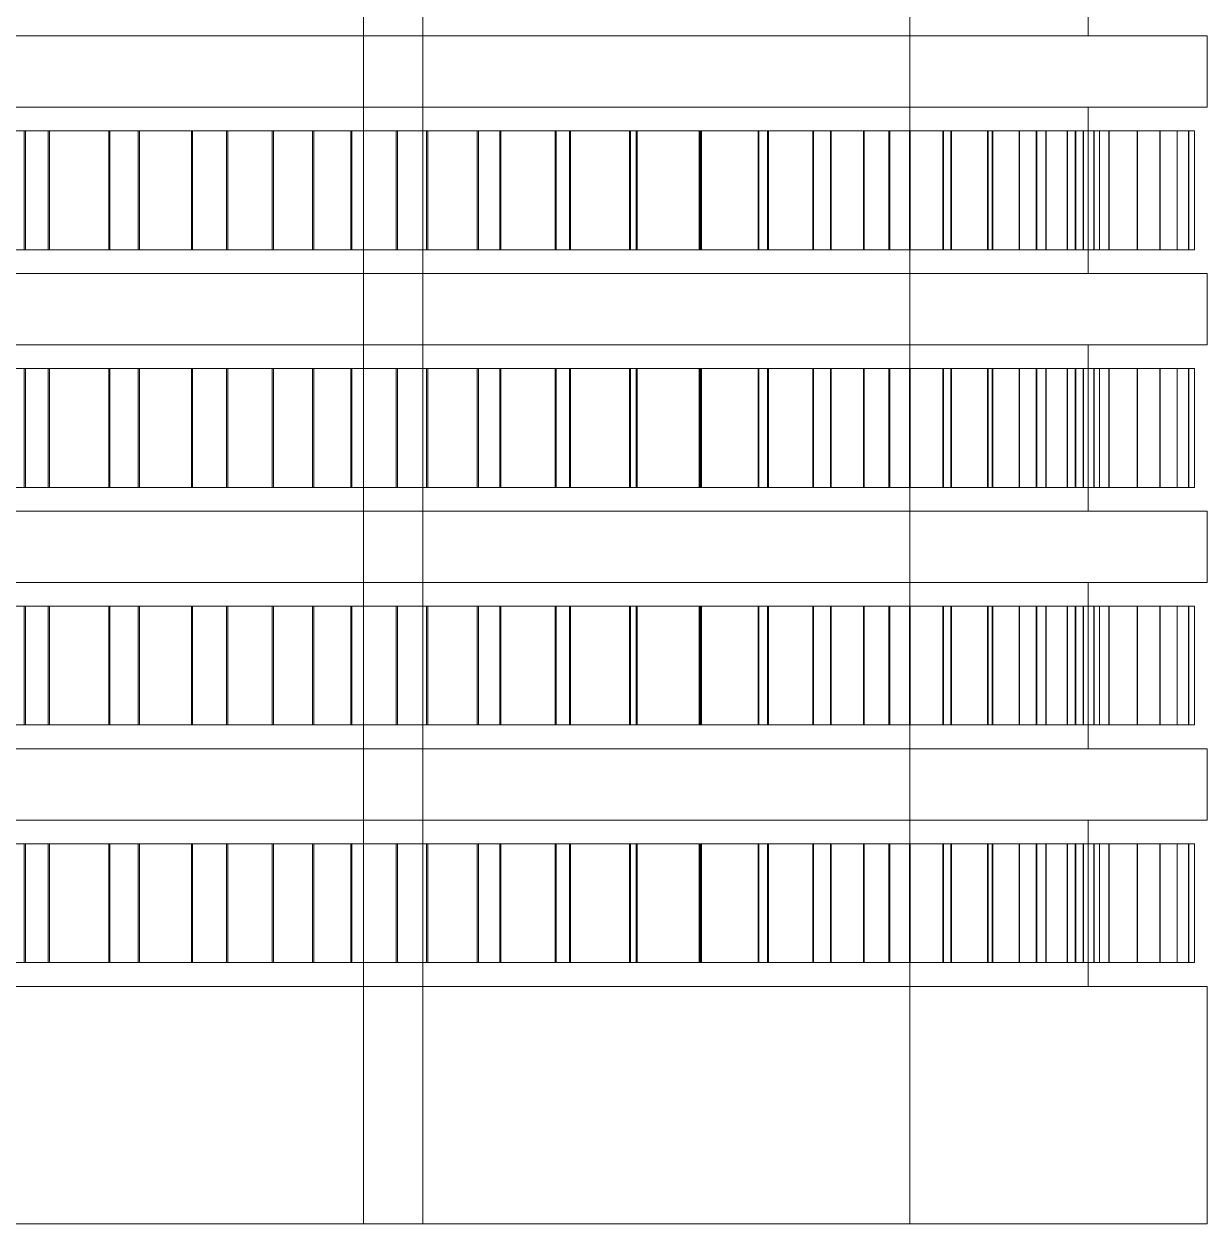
# Model space of a CAD drawing. Header units: millimetres. Extents: x -2500 to 58855, y -53268 to 6837.
# Drawn here: x 27128.6 to 27228.2, y -19660 to -19559 of the extents above; entities that cross this region are included whole.
import ezdxf

# ---------------------------------------------------------------- set-up
doc = ezdxf.new("R2010")
doc.units = ezdxf.units.MM
doc.layers.add('superior_briquetadora', color=7, linetype='Continuous', lineweight=0)

msp = doc.modelspace()

# ---------------------------------------------------------------- linework, layer by layer
at = {"layer": 'superior_briquetadora'}
for p, q in [((27157.187, -19660), (27157.187, -19510)), ((27162.187, -19660), (27162.187, -19510)), ((27203.187, -19660), (27203.187, -19510)), ((27218.187, -19560), (27218.187, -19546)), ((27127.114, -19560), (27145.681, -19560)), ((27127.645, -19560), (27146.39, -19560)), ((27145.681, -19560), (27163.187, -19560)), ((27146.39, -19560), (27163.82, -19560)), ((27163.187, -19560), (27179.24, -19560)), ((27163.82, -19560), (27179.46, -19560)), ((27179.24, -19560), (27193.483, -19560)), ((27179.46, -19560), (27192.883, -19560)), ((27192.883, -19560), (27203.723, -19560)), ((27193.483, -19560), (27205.598, -19560)), ((27203.723, -19560), (27211.685, -19560)), ((27205.598, -19560), (27215.313, -19560)), ((27211.685, -19560), (27216.55, -19560)), ((27215.313, -19560), (27222.411, -19560)), ((27216.55, -19560), (27218.187, -19560)), ((27222.411, -19560), (27226.735, -19560)), ((27226.735, -19560), (27228.187, -19560)), ((27228.187, -19560), (27228.187, -19566)), ((27127.114, -19566), (27145.681, -19566)), ((27127.645, -19566), (27146.39, -19566)), ((27145.681, -19566), (27163.187, -19566)), ((27146.39, -19566), (27163.82, -19566)), ((27163.187, -19566), (27179.24, -19566)), ((27163.82, -19566), (27179.46, -19566)), ((27179.24, -19566), (27193.483, -19566)), ((27179.46, -19566), (27192.883, -19566)), ((27192.883, -19566), (27203.723, -19566)), ((27193.483, -19566), (27205.598, -19566)), ((27203.723, -19566), (27211.685, -19566)), ((27205.598, -19566), (27215.313, -19566)), ((27211.685, -19566), (27216.55, -19566)), ((27215.313, -19566), (27222.411, -19566)), ((27216.55, -19566), (27218.187, -19566)), ((27218.187, -19580), (27218.187, -19566)), ((27222.411, -19566), (27226.735, -19566)), ((27226.735, -19566), (27228.187, -19566)), ((27128.638, -19568), (27121.418, -19568)), ((27121.523, -19568), (27128.742, -19568)), ((27130.651, -19568), (27122.954, -19568)), ((27123.066, -19568), (27130.762, -19568)), ((27135.744, -19568), (27128.638, -19568)), ((27128.638, -19578), (27128.638, -19568)), ((27128.742, -19568), (27135.846, -19568)), ((27128.742, -19578), (27128.742, -19568)), ((27138.227, -19568), (27130.651, -19568)), ((27130.651, -19578), (27130.651, -19568)), ((27130.762, -19568), (27138.336, -19568)), ((27130.762, -19578), (27130.762, -19568)), ((27142.71, -19568), (27135.744, -19568)), ((27135.744, -19578), (27135.744, -19568)), ((27135.846, -19568), (27142.809, -19568)), ((27135.846, -19578), (27135.846, -19568)), ((27145.653, -19568), (27138.227, -19568)), ((27138.227, -19578), (27138.227, -19568)), ((27138.336, -19568), (27145.76, -19568)), ((27138.336, -19578), (27138.336, -19568)), ((27149.508, -19568), (27142.71, -19568)), ((27142.71, -19578), (27142.71, -19568)), ((27142.809, -19568), (27149.606, -19568)), ((27142.809, -19578), (27142.809, -19568)), ((27152.902, -19568), (27145.653, -19568)), ((27145.653, -19578), (27145.653, -19568)), ((27145.76, -19568), (27153.005, -19568)), ((27145.76, -19578), (27145.76, -19568)), ((27156.115, -19568), (27149.508, -19568)), ((27149.508, -19578), (27149.508, -19568)), ((27149.606, -19568), (27156.209, -19568)), ((27149.606, -19578), (27149.606, -19568)), ((27159.945, -19568), (27152.902, -19568)), ((27152.902, -19578), (27152.902, -19568)), ((27153.005, -19568), (27160.045, -19568)), ((27153.005, -19578), (27153.005, -19568)), ((27162.505, -19568), (27156.115, -19568)), ((27156.115, -19578), (27156.115, -19568)), ((27156.209, -19568), (27162.596, -19568)), ((27156.209, -19578), (27156.209, -19568)), ((27166.757, -19568), (27159.945, -19568)), ((27159.945, -19578), (27159.945, -19568)), ((27160.045, -19568), (27166.854, -19568)), ((27160.045, -19578), (27160.045, -19568)), ((27168.653, -19568), (27162.505, -19568)), ((27162.505, -19578), (27162.505, -19568)), ((27162.596, -19568), (27168.741, -19568)), ((27162.596, -19578), (27162.596, -19568)), ((27173.312, -19568), (27166.757, -19568)), ((27166.757, -19578), (27166.757, -19568)), ((27166.854, -19568), (27173.405, -19568)), ((27166.854, -19578), (27166.854, -19568)), ((27174.538, -19568), (27168.653, -19568)), ((27168.653, -19578), (27168.653, -19568)), ((27168.741, -19568), (27174.621, -19568)), ((27168.741, -19578), (27168.741, -19568)), ((27179.586, -19568), (27173.312, -19568)), ((27173.312, -19578), (27173.312, -19568)), ((27173.405, -19568), (27179.675, -19568)), ((27173.405, -19578), (27173.405, -19568)), ((27180.137, -19568), (27174.538, -19568)), ((27174.538, -19578), (27174.538, -19568)), ((27174.621, -19568), (27180.216, -19568)), ((27174.621, -19578), (27174.621, -19568)), ((27185.555, -19568), (27179.586, -19568)), ((27179.586, -19578), (27179.586, -19568)), ((27179.675, -19568), (27185.64, -19568)), ((27179.675, -19578), (27179.675, -19568)), ((27185.429, -19568), (27180.137, -19568)), ((27180.137, -19578), (27180.137, -19568)), ((27180.216, -19568), (27185.503, -19568)), ((27180.216, -19578), (27180.216, -19568)), ((27190.394, -19568), (27185.429, -19568)), ((27185.429, -19578), (27185.429, -19568)), ((27185.503, -19568), (27190.464, -19568)), ((27185.503, -19578), (27185.503, -19568)), ((27191.197, -19568), (27185.555, -19568)), ((27185.555, -19578), (27185.555, -19568)), ((27185.64, -19568), (27191.276, -19568)), ((27185.64, -19578), (27185.64, -19568)), ((27195.014, -19568), (27190.394, -19568)), ((27190.394, -19578), (27190.394, -19568)), ((27190.464, -19568), (27195.079, -19568)), ((27190.464, -19578), (27190.464, -19568)), ((27196.491, -19568), (27191.197, -19568)), ((27191.197, -19578), (27191.197, -19568)), ((27191.276, -19568), (27196.565, -19568)), ((27191.276, -19578), (27191.276, -19568)), ((27199.272, -19568), (27195.014, -19568)), ((27195.014, -19578), (27195.014, -19568)), ((27195.079, -19568), (27199.331, -19568)), ((27195.079, -19578), (27195.079, -19568)), ((27201.416, -19568), (27196.491, -19568)), ((27196.491, -19578), (27196.491, -19568)), ((27196.565, -19568), (27201.485, -19568)), ((27196.565, -19578), (27196.565, -19568)), ((27203.15, -19568), (27199.272, -19568)), ((27199.272, -19578), (27199.272, -19568)), ((27199.331, -19568), (27203.204, -19568)), ((27199.331, -19578), (27199.331, -19568)), ((27205.955, -19568), (27201.416, -19568)), ((27201.416, -19578), (27201.416, -19568)), ((27201.485, -19568), (27206.018, -19568)), ((27201.485, -19578), (27201.485, -19568)), ((27206.636, -19568), (27203.15, -19568)), ((27203.15, -19578), (27203.15, -19568)), ((27203.204, -19568), (27206.683, -19568)), ((27203.204, -19578), (27203.204, -19568)), ((27210.09, -19568), (27205.955, -19568)), ((27205.955, -19578), (27205.955, -19568)), ((27206.018, -19568), (27210.147, -19568)), ((27206.018, -19578), (27206.018, -19568)), ((27209.715, -19568), (27206.636, -19568)), ((27206.636, -19578), (27206.636, -19568)), ((27206.683, -19568), (27209.757, -19568)), ((27206.683, -19578), (27206.683, -19568)), ((27212.377, -19568), (27209.715, -19568)), ((27209.715, -19578), (27209.715, -19568)), ((27209.757, -19568), (27212.413, -19568)), ((27209.757, -19578), (27209.757, -19568)), ((27213.806, -19568), (27210.09, -19568)), ((27210.09, -19578), (27210.09, -19568)), ((27210.147, -19568), (27213.857, -19568)), ((27210.147, -19578), (27210.147, -19568)), ((27214.611, -19568), (27212.377, -19568)), ((27212.377, -19578), (27212.377, -19568)), ((27212.413, -19568), (27214.64, -19568)), ((27212.413, -19578), (27212.413, -19568)), ((27217.089, -19568), (27213.806, -19568)), ((27213.806, -19578), (27213.806, -19568)), ((27213.857, -19568), (27217.133, -19568)), ((27213.857, -19578), (27213.857, -19568)), ((27216.409, -19568), (27214.611, -19568)), ((27214.611, -19578), (27214.611, -19568)), ((27214.64, -19568), (27216.432, -19568)), ((27214.64, -19578), (27214.64, -19568)), ((27217.765, -19568), (27216.409, -19568)), ((27216.409, -19578), (27216.409, -19568)), ((27216.432, -19568), (27217.781, -19568)), ((27216.432, -19578), (27216.432, -19568)), ((27219.927, -19568), (27217.089, -19568)), ((27217.089, -19578), (27217.089, -19568)), ((27217.133, -19568), (27219.965, -19568)), ((27217.133, -19578), (27217.133, -19568)), ((27218.672, -19568), (27217.765, -19568)), ((27217.765, -19578), (27217.765, -19568)), ((27217.781, -19568), (27218.682, -19568)), ((27217.781, -19578), (27217.781, -19568)), ((27219.128, -19568), (27218.672, -19568)), ((27218.672, -19578), (27218.672, -19568)), ((27218.682, -19568), (27219.132, -19568)), ((27218.682, -19578), (27218.682, -19568)), ((27219.132, -19578), (27219.132, -19568)), ((27222.309, -19568), (27219.927, -19568)), ((27219.927, -19578), (27219.927, -19568)), ((27219.965, -19568), (27222.34, -19568)), ((27219.965, -19578), (27219.965, -19568)), ((27224.226, -19568), (27222.309, -19568)), ((27222.309, -19578), (27222.309, -19568)), ((27222.34, -19568), (27224.25, -19568)), ((27222.34, -19578), (27222.34, -19568)), ((27225.671, -19568), (27224.226, -19568)), ((27224.226, -19578), (27224.226, -19568)), ((27224.25, -19568), (27225.688, -19568)), ((27224.25, -19578), (27224.25, -19568)), ((27226.638, -19568), (27225.671, -19568)), ((27225.671, -19578), (27225.671, -19568)), ((27225.688, -19568), (27226.649, -19568)), ((27225.688, -19578), (27225.688, -19568)), ((27227.124, -19568), (27226.638, -19568)), ((27226.638, -19578), (27226.638, -19568)), ((27226.649, -19568), (27227.128, -19568)), ((27226.649, -19578), (27226.649, -19568)), ((27227.124, -19578), (27227.124, -19568)), ((27227.128, -19578), (27227.128, -19568)), ((27128.638, -19578), (27121.418, -19578)), ((27121.523, -19578), (27128.742, -19578)), ((27130.651, -19578), (27122.954, -19578)), ((27123.066, -19578), (27130.762, -19578)), ((27135.744, -19578), (27128.638, -19578)), ((27128.742, -19578), (27135.846, -19578)), ((27138.227, -19578), (27130.651, -19578)), ((27130.762, -19578), (27138.336, -19578)), ((27142.71, -19578), (27135.744, -19578)), ((27135.846, -19578), (27142.809, -19578)), ((27145.653, -19578), (27138.227, -19578)), ((27138.336, -19578), (27145.76, -19578)), ((27149.508, -19578), (27142.71, -19578)), ((27142.809, -19578), (27149.606, -19578)), ((27152.902, -19578), (27145.653, -19578)), ((27145.76, -19578), (27153.005, -19578)), ((27156.115, -19578), (27149.508, -19578)), ((27149.606, -19578), (27156.209, -19578)), ((27159.945, -19578), (27152.902, -19578)), ((27153.005, -19578), (27160.045, -19578)), ((27162.505, -19578), (27156.115, -19578)), ((27156.209, -19578), (27162.596, -19578)), ((27166.757, -19578), (27159.945, -19578)), ((27160.045, -19578), (27166.854, -19578)), ((27168.653, -19578), (27162.505, -19578)), ((27162.596, -19578), (27168.741, -19578)), ((27173.312, -19578), (27166.757, -19578)), ((27166.854, -19578), (27173.405, -19578)), ((27174.538, -19578), (27168.653, -19578)), ((27168.741, -19578), (27174.621, -19578)), ((27179.586, -19578), (27173.312, -19578)), ((27173.405, -19578), (27179.675, -19578)), ((27180.137, -19578), (27174.538, -19578)), ((27174.621, -19578), (27180.216, -19578)), ((27185.555, -19578), (27179.586, -19578)), ((27179.675, -19578), (27185.64, -19578)), ((27185.429, -19578), (27180.137, -19578)), ((27180.216, -19578), (27185.503, -19578)), ((27190.394, -19578), (27185.429, -19578)), ((27185.503, -19578), (27190.464, -19578)), ((27191.197, -19578), (27185.555, -19578)), ((27185.64, -19578), (27191.276, -19578)), ((27195.014, -19578), (27190.394, -19578)), ((27190.464, -19578), (27195.079, -19578)), ((27196.491, -19578), (27191.197, -19578)), ((27191.276, -19578), (27196.565, -19578)), ((27199.272, -19578), (27195.014, -19578)), ((27195.079, -19578), (27199.331, -19578)), ((27201.416, -19578), (27196.491, -19578)), ((27196.565, -19578), (27201.485, -19578)), ((27203.15, -19578), (27199.272, -19578)), ((27199.331, -19578), (27203.204, -19578)), ((27205.955, -19578), (27201.416, -19578)), ((27201.485, -19578), (27206.018, -19578)), ((27206.636, -19578), (27203.15, -19578)), ((27203.204, -19578), (27206.683, -19578)), ((27210.09, -19578), (27205.955, -19578)), ((27206.018, -19578), (27210.147, -19578)), ((27209.715, -19578), (27206.636, -19578)), ((27206.683, -19578), (27209.757, -19578)), ((27212.377, -19578), (27209.715, -19578)), ((27209.757, -19578), (27212.413, -19578)), ((27213.806, -19578), (27210.09, -19578)), ((27210.147, -19578), (27213.857, -19578)), ((27214.611, -19578), (27212.377, -19578)), ((27212.413, -19578), (27214.64, -19578)), ((27217.089, -19578), (27213.806, -19578)), ((27213.857, -19578), (27217.133, -19578)), ((27216.409, -19578), (27214.611, -19578)), ((27214.64, -19578), (27216.432, -19578)), ((27217.765, -19578), (27216.409, -19578)), ((27216.432, -19578), (27217.781, -19578)), ((27219.927, -19578), (27217.089, -19578)), ((27217.133, -19578), (27219.965, -19578)), ((27218.672, -19578), (27217.765, -19578)), ((27217.781, -19578), (27218.682, -19578)), ((27219.128, -19578), (27218.672, -19578)), ((27218.682, -19578), (27219.132, -19578)), ((27222.309, -19578), (27219.927, -19578)), ((27219.965, -19578), (27222.34, -19578)), ((27224.226, -19578), (27222.309, -19578)), ((27222.34, -19578), (27224.25, -19578)), ((27225.671, -19578), (27224.226, -19578)), ((27224.25, -19578), (27225.688, -19578)), ((27226.638, -19578), (27225.671, -19578)), ((27225.688, -19578), (27226.649, -19578)), ((27227.124, -19578), (27226.638, -19578)), ((27226.649, -19578), (27227.128, -19578)), ((27127.114, -19580), (27145.681, -19580)), ((27127.645, -19580), (27146.39, -19580)), ((27145.681, -19580), (27163.187, -19580)), ((27146.39, -19580), (27163.82, -19580)), ((27163.187, -19580), (27179.24, -19580)), ((27163.82, -19580), (27179.46, -19580)), ((27179.24, -19580), (27193.483, -19580)), ((27179.46, -19580), (27192.883, -19580)), ((27192.883, -19580), (27203.723, -19580)), ((27193.483, -19580), (27205.598, -19580)), ((27203.723, -19580), (27211.685, -19580)), ((27205.598, -19580), (27215.313, -19580)), ((27211.685, -19580), (27216.55, -19580)), ((27215.313, -19580), (27222.411, -19580)), ((27216.55, -19580), (27218.187, -19580)), ((27222.411, -19580), (27226.735, -19580)), ((27226.735, -19580), (27228.187, -19580)), ((27228.187, -19580), (27228.187, -19586)), ((27127.114, -19586), (27145.681, -19586)), ((27127.645, -19586), (27146.39, -19586)), ((27145.681, -19586), (27163.187, -19586)), ((27146.39, -19586), (27163.82, -19586)), ((27163.187, -19586), (27179.24, -19586)), ((27163.82, -19586), (27179.46, -19586)), ((27179.24, -19586), (27193.483, -19586)), ((27179.46, -19586), (27192.883, -19586)), ((27192.883, -19586), (27203.723, -19586)), ((27193.483, -19586), (27205.598, -19586)), ((27203.723, -19586), (27211.685, -19586)), ((27205.598, -19586), (27215.313, -19586)), ((27211.685, -19586), (27216.55, -19586)), ((27215.313, -19586), (27222.411, -19586)), ((27216.55, -19586), (27218.187, -19586)), ((27218.187, -19600), (27218.187, -19586)), ((27222.411, -19586), (27226.735, -19586)), ((27226.735, -19586), (27228.187, -19586)), ((27128.638, -19588), (27121.418, -19588)), ((27121.523, -19588), (27128.742, -19588)), ((27130.651, -19588), (27122.954, -19588)), ((27123.066, -19588), (27130.762, -19588)), ((27135.744, -19588), (27128.638, -19588)), ((27128.638, -19598), (27128.638, -19588)), ((27128.742, -19588), (27135.846, -19588)), ((27128.742, -19598), (27128.742, -19588)), ((27138.227, -19588), (27130.651, -19588)), ((27130.651, -19598), (27130.651, -19588)), ((27130.762, -19588), (27138.336, -19588)), ((27130.762, -19598), (27130.762, -19588)), ((27142.71, -19588), (27135.744, -19588)), ((27135.744, -19598), (27135.744, -19588)), ((27135.846, -19588), (27142.809, -19588)), ((27135.846, -19598), (27135.846, -19588)), ((27145.653, -19588), (27138.227, -19588)), ((27138.227, -19598), (27138.227, -19588)), ((27138.336, -19588), (27145.76, -19588)), ((27138.336, -19598), (27138.336, -19588)), ((27149.508, -19588), (27142.71, -19588)), ((27142.71, -19598), (27142.71, -19588)), ((27142.809, -19588), (27149.606, -19588)), ((27142.809, -19598), (27142.809, -19588)), ((27152.902, -19588), (27145.653, -19588)), ((27145.653, -19598), (27145.653, -19588)), ((27145.76, -19588), (27153.005, -19588)), ((27145.76, -19598), (27145.76, -19588)), ((27156.115, -19588), (27149.508, -19588)), ((27149.508, -19598), (27149.508, -19588)), ((27149.606, -19588), (27156.209, -19588)), ((27149.606, -19598), (27149.606, -19588)), ((27159.945, -19588), (27152.902, -19588)), ((27152.902, -19598), (27152.902, -19588)), ((27153.005, -19588), (27160.045, -19588)), ((27153.005, -19598), (27153.005, -19588)), ((27162.505, -19588), (27156.115, -19588)), ((27156.115, -19598), (27156.115, -19588)), ((27156.209, -19588), (27162.596, -19588)), ((27156.209, -19598), (27156.209, -19588)), ((27166.757, -19588), (27159.945, -19588)), ((27159.945, -19598), (27159.945, -19588)), ((27160.045, -19588), (27166.854, -19588)), ((27160.045, -19598), (27160.045, -19588)), ((27168.653, -19588), (27162.505, -19588)), ((27162.505, -19598), (27162.505, -19588)), ((27162.596, -19588), (27168.741, -19588)), ((27162.596, -19598), (27162.596, -19588)), ((27173.312, -19588), (27166.757, -19588)), ((27166.757, -19598), (27166.757, -19588)), ((27166.854, -19588), (27173.405, -19588)), ((27166.854, -19598), (27166.854, -19588)), ((27174.538, -19588), (27168.653, -19588)), ((27168.653, -19598), (27168.653, -19588)), ((27168.741, -19588), (27174.621, -19588)), ((27168.741, -19598), (27168.741, -19588)), ((27179.586, -19588), (27173.312, -19588)), ((27173.312, -19598), (27173.312, -19588)), ((27173.405, -19588), (27179.675, -19588)), ((27173.405, -19598), (27173.405, -19588)), ((27180.137, -19588), (27174.538, -19588)), ((27174.538, -19598), (27174.538, -19588)), ((27174.621, -19588), (27180.216, -19588)), ((27174.621, -19598), (27174.621, -19588)), ((27185.555, -19588), (27179.586, -19588)), ((27179.586, -19598), (27179.586, -19588)), ((27179.675, -19588), (27185.64, -19588)), ((27179.675, -19598), (27179.675, -19588)), ((27185.429, -19588), (27180.137, -19588)), ((27180.137, -19598), (27180.137, -19588)), ((27180.216, -19588), (27185.503, -19588)), ((27180.216, -19598), (27180.216, -19588)), ((27190.394, -19588), (27185.429, -19588)), ((27185.429, -19598), (27185.429, -19588)), ((27185.503, -19588), (27190.464, -19588)), ((27185.503, -19598), (27185.503, -19588)), ((27191.197, -19588), (27185.555, -19588)), ((27185.555, -19598), (27185.555, -19588)), ((27185.64, -19588), (27191.276, -19588)), ((27185.64, -19598), (27185.64, -19588)), ((27195.014, -19588), (27190.394, -19588)), ((27190.394, -19598), (27190.394, -19588)), ((27190.464, -19588), (27195.079, -19588)), ((27190.464, -19598), (27190.464, -19588)), ((27196.491, -19588), (27191.197, -19588)), ((27191.197, -19598), (27191.197, -19588)), ((27191.276, -19588), (27196.565, -19588)), ((27191.276, -19598), (27191.276, -19588)), ((27199.272, -19588), (27195.014, -19588)), ((27195.014, -19598), (27195.014, -19588)), ((27195.079, -19588), (27199.331, -19588)), ((27195.079, -19598), (27195.079, -19588)), ((27201.416, -19588), (27196.491, -19588)), ((27196.491, -19598), (27196.491, -19588)), ((27196.565, -19588), (27201.485, -19588)), ((27196.565, -19598), (27196.565, -19588)), ((27203.15, -19588), (27199.272, -19588)), ((27199.272, -19598), (27199.272, -19588)), ((27199.331, -19588), (27203.204, -19588)), ((27199.331, -19598), (27199.331, -19588)), ((27205.955, -19588), (27201.416, -19588)), ((27201.416, -19598), (27201.416, -19588)), ((27201.485, -19588), (27206.018, -19588)), ((27201.485, -19598), (27201.485, -19588)), ((27206.636, -19588), (27203.15, -19588)), ((27203.15, -19598), (27203.15, -19588)), ((27203.204, -19588), (27206.683, -19588)), ((27203.204, -19598), (27203.204, -19588)), ((27210.09, -19588), (27205.955, -19588)), ((27205.955, -19598), (27205.955, -19588)), ((27206.018, -19588), (27210.147, -19588)), ((27206.018, -19598), (27206.018, -19588)), ((27209.715, -19588), (27206.636, -19588)), ((27206.636, -19598), (27206.636, -19588)), ((27206.683, -19588), (27209.757, -19588)), ((27206.683, -19598), (27206.683, -19588)), ((27212.377, -19588), (27209.715, -19588)), ((27209.715, -19598), (27209.715, -19588)), ((27209.757, -19588), (27212.413, -19588)), ((27209.757, -19598), (27209.757, -19588)), ((27213.806, -19588), (27210.09, -19588)), ((27210.09, -19598), (27210.09, -19588)), ((27210.147, -19588), (27213.857, -19588)), ((27210.147, -19598), (27210.147, -19588)), ((27214.611, -19588), (27212.377, -19588)), ((27212.377, -19598), (27212.377, -19588)), ((27212.413, -19588), (27214.64, -19588)), ((27212.413, -19598), (27212.413, -19588)), ((27217.089, -19588), (27213.806, -19588)), ((27213.806, -19598), (27213.806, -19588)), ((27213.857, -19588), (27217.133, -19588)), ((27213.857, -19598), (27213.857, -19588)), ((27216.409, -19588), (27214.611, -19588)), ((27214.611, -19598), (27214.611, -19588)), ((27214.64, -19588), (27216.432, -19588)), ((27214.64, -19598), (27214.64, -19588)), ((27217.765, -19588), (27216.409, -19588)), ((27216.409, -19598), (27216.409, -19588)), ((27216.432, -19588), (27217.781, -19588)), ((27216.432, -19598), (27216.432, -19588)), ((27219.927, -19588), (27217.089, -19588)), ((27217.089, -19598), (27217.089, -19588)), ((27217.133, -19588), (27219.965, -19588)), ((27217.133, -19598), (27217.133, -19588)), ((27218.672, -19588), (27217.765, -19588)), ((27217.765, -19598), (27217.765, -19588)), ((27217.781, -19588), (27218.682, -19588)), ((27217.781, -19598), (27217.781, -19588)), ((27219.128, -19588), (27218.672, -19588)), ((27218.672, -19598), (27218.672, -19588)), ((27218.682, -19588), (27219.132, -19588)), ((27218.682, -19598), (27218.682, -19588)), ((27219.132, -19598), (27219.132, -19588)), ((27222.309, -19588), (27219.927, -19588)), ((27219.927, -19598), (27219.927, -19588)), ((27219.965, -19588), (27222.34, -19588)), ((27219.965, -19598), (27219.965, -19588)), ((27224.226, -19588), (27222.309, -19588)), ((27222.309, -19598), (27222.309, -19588)), ((27222.34, -19588), (27224.25, -19588)), ((27222.34, -19598), (27222.34, -19588)), ((27225.671, -19588), (27224.226, -19588)), ((27224.226, -19598), (27224.226, -19588)), ((27224.25, -19588), (27225.688, -19588)), ((27224.25, -19598), (27224.25, -19588)), ((27226.638, -19588), (27225.671, -19588)), ((27225.671, -19598), (27225.671, -19588)), ((27225.688, -19588), (27226.649, -19588)), ((27225.688, -19598), (27225.688, -19588)), ((27227.124, -19588), (27226.638, -19588)), ((27226.638, -19598), (27226.638, -19588)), ((27226.649, -19588), (27227.128, -19588)), ((27226.649, -19598), (27226.649, -19588)), ((27227.124, -19598), (27227.124, -19588)), ((27227.128, -19598), (27227.128, -19588)), ((27128.638, -19598), (27121.418, -19598)), ((27121.523, -19598), (27128.742, -19598)), ((27130.651, -19598), (27122.954, -19598)), ((27123.066, -19598), (27130.762, -19598)), ((27135.744, -19598), (27128.638, -19598)), ((27128.742, -19598), (27135.846, -19598)), ((27138.227, -19598), (27130.651, -19598)), ((27130.762, -19598), (27138.336, -19598)), ((27142.71, -19598), (27135.744, -19598)), ((27135.846, -19598), (27142.809, -19598)), ((27145.653, -19598), (27138.227, -19598)), ((27138.336, -19598), (27145.76, -19598)), ((27149.508, -19598), (27142.71, -19598)), ((27142.809, -19598), (27149.606, -19598)), ((27152.902, -19598), (27145.653, -19598)), ((27145.76, -19598), (27153.005, -19598)), ((27156.115, -19598), (27149.508, -19598)), ((27149.606, -19598), (27156.209, -19598)), ((27159.945, -19598), (27152.902, -19598)), ((27153.005, -19598), (27160.045, -19598)), ((27162.505, -19598), (27156.115, -19598)), ((27156.209, -19598), (27162.596, -19598)), ((27166.757, -19598), (27159.945, -19598)), ((27160.045, -19598), (27166.854, -19598)), ((27168.653, -19598), (27162.505, -19598)), ((27162.596, -19598), (27168.741, -19598)), ((27173.312, -19598), (27166.757, -19598)), ((27166.854, -19598), (27173.405, -19598)), ((27174.538, -19598), (27168.653, -19598)), ((27168.741, -19598), (27174.621, -19598)), ((27179.586, -19598), (27173.312, -19598)), ((27173.405, -19598), (27179.675, -19598)), ((27180.137, -19598), (27174.538, -19598)), ((27174.621, -19598), (27180.216, -19598)), ((27185.555, -19598), (27179.586, -19598)), ((27179.675, -19598), (27185.64, -19598)), ((27185.429, -19598), (27180.137, -19598)), ((27180.216, -19598), (27185.503, -19598)), ((27190.394, -19598), (27185.429, -19598)), ((27185.503, -19598), (27190.464, -19598)), ((27191.197, -19598), (27185.555, -19598)), ((27185.64, -19598), (27191.276, -19598)), ((27195.014, -19598), (27190.394, -19598)), ((27190.464, -19598), (27195.079, -19598)), ((27196.491, -19598), (27191.197, -19598)), ((27191.276, -19598), (27196.565, -19598)), ((27199.272, -19598), (27195.014, -19598)), ((27195.079, -19598), (27199.331, -19598)), ((27201.416, -19598), (27196.491, -19598)), ((27196.565, -19598), (27201.485, -19598)), ((27203.15, -19598), (27199.272, -19598)), ((27199.331, -19598), (27203.204, -19598)), ((27205.955, -19598), (27201.416, -19598)), ((27201.485, -19598), (27206.018, -19598)), ((27206.636, -19598), (27203.15, -19598)), ((27203.204, -19598), (27206.683, -19598)), ((27210.09, -19598), (27205.955, -19598)), ((27206.018, -19598), (27210.147, -19598)), ((27209.715, -19598), (27206.636, -19598)), ((27206.683, -19598), (27209.757, -19598)), ((27212.377, -19598), (27209.715, -19598)), ((27209.757, -19598), (27212.413, -19598)), ((27213.806, -19598), (27210.09, -19598)), ((27210.147, -19598), (27213.857, -19598)), ((27214.611, -19598), (27212.377, -19598)), ((27212.413, -19598), (27214.64, -19598)), ((27217.089, -19598), (27213.806, -19598)), ((27213.857, -19598), (27217.133, -19598)), ((27216.409, -19598), (27214.611, -19598)), ((27214.64, -19598), (27216.432, -19598)), ((27217.765, -19598), (27216.409, -19598)), ((27216.432, -19598), (27217.781, -19598)), ((27219.927, -19598), (27217.089, -19598)), ((27217.133, -19598), (27219.965, -19598)), ((27218.672, -19598), (27217.765, -19598)), ((27217.781, -19598), (27218.682, -19598)), ((27219.128, -19598), (27218.672, -19598)), ((27218.682, -19598), (27219.132, -19598)), ((27222.309, -19598), (27219.927, -19598)), ((27219.965, -19598), (27222.34, -19598)), ((27224.226, -19598), (27222.309, -19598)), ((27222.34, -19598), (27224.25, -19598)), ((27225.671, -19598), (27224.226, -19598)), ((27224.25, -19598), (27225.688, -19598)), ((27226.638, -19598), (27225.671, -19598)), ((27225.688, -19598), (27226.649, -19598)), ((27227.124, -19598), (27226.638, -19598)), ((27226.649, -19598), (27227.128, -19598)), ((27127.114, -19600), (27145.681, -19600)), ((27127.645, -19600), (27146.39, -19600)), ((27145.681, -19600), (27163.187, -19600)), ((27146.39, -19600), (27163.82, -19600)), ((27163.187, -19600), (27179.24, -19600)), ((27163.82, -19600), (27179.46, -19600)), ((27179.24, -19600), (27193.483, -19600)), ((27179.46, -19600), (27192.883, -19600)), ((27192.883, -19600), (27203.723, -19600)), ((27193.483, -19600), (27205.598, -19600)), ((27203.723, -19600), (27211.685, -19600)), ((27205.598, -19600), (27215.313, -19600)), ((27211.685, -19600), (27216.55, -19600)), ((27215.313, -19600), (27222.411, -19600)), ((27216.55, -19600), (27218.187, -19600)), ((27222.411, -19600), (27226.735, -19600)), ((27226.735, -19600), (27228.187, -19600)), ((27228.187, -19600), (27228.187, -19606)), ((27127.114, -19606), (27145.681, -19606)), ((27127.645, -19606), (27146.39, -19606)), ((27145.681, -19606), (27163.187, -19606)), ((27146.39, -19606), (27163.82, -19606)), ((27163.187, -19606), (27179.24, -19606)), ((27163.82, -19606), (27179.46, -19606)), ((27179.24, -19606), (27193.483, -19606)), ((27179.46, -19606), (27192.883, -19606)), ((27192.883, -19606), (27203.723, -19606)), ((27193.483, -19606), (27205.598, -19606)), ((27203.723, -19606), (27211.685, -19606)), ((27205.598, -19606), (27215.313, -19606)), ((27211.685, -19606), (27216.55, -19606)), ((27215.313, -19606), (27222.411, -19606)), ((27216.55, -19606), (27218.187, -19606)), ((27218.187, -19620), (27218.187, -19606)), ((27222.411, -19606), (27226.735, -19606)), ((27226.735, -19606), (27228.187, -19606)), ((27128.638, -19608), (27121.418, -19608)), ((27121.523, -19608), (27128.742, -19608)), ((27130.651, -19608), (27122.954, -19608)), ((27123.066, -19608), (27130.762, -19608)), ((27135.744, -19608), (27128.638, -19608)), ((27128.638, -19618), (27128.638, -19608)), ((27128.742, -19608), (27135.846, -19608)), ((27128.742, -19618), (27128.742, -19608)), ((27138.227, -19608), (27130.651, -19608)), ((27130.651, -19618), (27130.651, -19608)), ((27130.762, -19608), (27138.336, -19608)), ((27130.762, -19618), (27130.762, -19608)), ((27142.71, -19608), (27135.744, -19608)), ((27135.744, -19618), (27135.744, -19608)), ((27135.846, -19608), (27142.809, -19608)), ((27135.846, -19618), (27135.846, -19608)), ((27145.653, -19608), (27138.227, -19608)), ((27138.227, -19618), (27138.227, -19608)), ((27138.336, -19608), (27145.76, -19608)), ((27138.336, -19618), (27138.336, -19608)), ((27149.508, -19608), (27142.71, -19608)), ((27142.71, -19618), (27142.71, -19608)), ((27142.809, -19608), (27149.606, -19608)), ((27142.809, -19618), (27142.809, -19608)), ((27152.902, -19608), (27145.653, -19608)), ((27145.653, -19618), (27145.653, -19608)), ((27145.76, -19608), (27153.005, -19608)), ((27145.76, -19618), (27145.76, -19608)), ((27156.115, -19608), (27149.508, -19608)), ((27149.508, -19618), (27149.508, -19608)), ((27149.606, -19608), (27156.209, -19608)), ((27149.606, -19618), (27149.606, -19608)), ((27159.945, -19608), (27152.902, -19608)), ((27152.902, -19618), (27152.902, -19608)), ((27153.005, -19608), (27160.045, -19608)), ((27153.005, -19618), (27153.005, -19608)), ((27162.505, -19608), (27156.115, -19608)), ((27156.115, -19618), (27156.115, -19608)), ((27156.209, -19608), (27162.596, -19608)), ((27156.209, -19618), (27156.209, -19608)), ((27166.757, -19608), (27159.945, -19608)), ((27159.945, -19618), (27159.945, -19608)), ((27160.045, -19608), (27166.854, -19608)), ((27160.045, -19618), (27160.045, -19608)), ((27168.653, -19608), (27162.505, -19608)), ((27162.505, -19618), (27162.505, -19608)), ((27162.596, -19608), (27168.741, -19608)), ((27162.596, -19618), (27162.596, -19608)), ((27173.312, -19608), (27166.757, -19608)), ((27166.757, -19618), (27166.757, -19608)), ((27166.854, -19608), (27173.405, -19608)), ((27166.854, -19618), (27166.854, -19608)), ((27174.538, -19608), (27168.653, -19608)), ((27168.653, -19618), (27168.653, -19608)), ((27168.741, -19608), (27174.621, -19608)), ((27168.741, -19618), (27168.741, -19608)), ((27179.586, -19608), (27173.312, -19608)), ((27173.312, -19618), (27173.312, -19608)), ((27173.405, -19608), (27179.675, -19608)), ((27173.405, -19618), (27173.405, -19608)), ((27180.137, -19608), (27174.538, -19608)), ((27174.538, -19618), (27174.538, -19608)), ((27174.621, -19608), (27180.216, -19608)), ((27174.621, -19618), (27174.621, -19608)), ((27185.555, -19608), (27179.586, -19608)), ((27179.586, -19618), (27179.586, -19608)), ((27179.675, -19608), (27185.64, -19608)), ((27179.675, -19618), (27179.675, -19608)), ((27185.429, -19608), (27180.137, -19608)), ((27180.137, -19618), (27180.137, -19608)), ((27180.216, -19608), (27185.503, -19608)), ((27180.216, -19618), (27180.216, -19608)), ((27190.394, -19608), (27185.429, -19608)), ((27185.429, -19618), (27185.429, -19608)), ((27185.503, -19608), (27190.464, -19608)), ((27185.503, -19618), (27185.503, -19608)), ((27191.197, -19608), (27185.555, -19608)), ((27185.555, -19618), (27185.555, -19608)), ((27185.64, -19608), (27191.276, -19608)), ((27185.64, -19618), (27185.64, -19608)), ((27195.014, -19608), (27190.394, -19608)), ((27190.394, -19618), (27190.394, -19608)), ((27190.464, -19608), (27195.079, -19608)), ((27190.464, -19618), (27190.464, -19608)), ((27196.491, -19608), (27191.197, -19608)), ((27191.197, -19618), (27191.197, -19608)), ((27191.276, -19608), (27196.565, -19608)), ((27191.276, -19618), (27191.276, -19608)), ((27199.272, -19608), (27195.014, -19608)), ((27195.014, -19618), (27195.014, -19608)), ((27195.079, -19608), (27199.331, -19608)), ((27195.079, -19618), (27195.079, -19608)), ((27201.416, -19608), (27196.491, -19608)), ((27196.491, -19618), (27196.491, -19608)), ((27196.565, -19608), (27201.485, -19608)), ((27196.565, -19618), (27196.565, -19608)), ((27203.15, -19608), (27199.272, -19608)), ((27199.272, -19618), (27199.272, -19608)), ((27199.331, -19608), (27203.204, -19608)), ((27199.331, -19618), (27199.331, -19608)), ((27205.955, -19608), (27201.416, -19608)), ((27201.416, -19618), (27201.416, -19608)), ((27201.485, -19608), (27206.018, -19608)), ((27201.485, -19618), (27201.485, -19608)), ((27206.636, -19608), (27203.15, -19608)), ((27203.15, -19618), (27203.15, -19608)), ((27203.204, -19608), (27206.683, -19608)), ((27203.204, -19618), (27203.204, -19608)), ((27210.09, -19608), (27205.955, -19608)), ((27205.955, -19618), (27205.955, -19608)), ((27206.018, -19608), (27210.147, -19608)), ((27206.018, -19618), (27206.018, -19608)), ((27209.715, -19608), (27206.636, -19608)), ((27206.636, -19618), (27206.636, -19608)), ((27206.683, -19608), (27209.757, -19608)), ((27206.683, -19618), (27206.683, -19608)), ((27212.377, -19608), (27209.715, -19608)), ((27209.715, -19618), (27209.715, -19608)), ((27209.757, -19608), (27212.413, -19608)), ((27209.757, -19618), (27209.757, -19608)), ((27213.806, -19608), (27210.09, -19608)), ((27210.09, -19618), (27210.09, -19608)), ((27210.147, -19608), (27213.857, -19608)), ((27210.147, -19618), (27210.147, -19608)), ((27214.611, -19608), (27212.377, -19608)), ((27212.377, -19618), (27212.377, -19608)), ((27212.413, -19608), (27214.64, -19608)), ((27212.413, -19618), (27212.413, -19608)), ((27217.089, -19608), (27213.806, -19608)), ((27213.806, -19618), (27213.806, -19608)), ((27213.857, -19608), (27217.133, -19608)), ((27213.857, -19618), (27213.857, -19608)), ((27216.409, -19608), (27214.611, -19608)), ((27214.611, -19618), (27214.611, -19608)), ((27214.64, -19608), (27216.432, -19608)), ((27214.64, -19618), (27214.64, -19608)), ((27217.765, -19608), (27216.409, -19608)), ((27216.409, -19618), (27216.409, -19608)), ((27216.432, -19608), (27217.781, -19608)), ((27216.432, -19618), (27216.432, -19608)), ((27219.927, -19608), (27217.089, -19608)), ((27217.089, -19618), (27217.089, -19608)), ((27217.133, -19608), (27219.965, -19608)), ((27217.133, -19618), (27217.133, -19608)), ((27218.672, -19608), (27217.765, -19608)), ((27217.765, -19618), (27217.765, -19608)), ((27217.781, -19608), (27218.682, -19608)), ((27217.781, -19618), (27217.781, -19608)), ((27219.128, -19608), (27218.672, -19608)), ((27218.672, -19618), (27218.672, -19608)), ((27218.682, -19608), (27219.132, -19608)), ((27218.682, -19618), (27218.682, -19608)), ((27219.132, -19618), (27219.132, -19608)), ((27222.309, -19608), (27219.927, -19608)), ((27219.927, -19618), (27219.927, -19608)), ((27219.965, -19608), (27222.34, -19608)), ((27219.965, -19618), (27219.965, -19608)), ((27224.226, -19608), (27222.309, -19608)), ((27222.309, -19618), (27222.309, -19608)), ((27222.34, -19608), (27224.25, -19608)), ((27222.34, -19618), (27222.34, -19608)), ((27225.671, -19608), (27224.226, -19608)), ((27224.226, -19618), (27224.226, -19608)), ((27224.25, -19608), (27225.688, -19608)), ((27224.25, -19618), (27224.25, -19608)), ((27226.638, -19608), (27225.671, -19608)), ((27225.671, -19618), (27225.671, -19608)), ((27225.688, -19608), (27226.649, -19608)), ((27225.688, -19618), (27225.688, -19608)), ((27227.124, -19608), (27226.638, -19608)), ((27226.638, -19618), (27226.638, -19608)), ((27226.649, -19608), (27227.128, -19608)), ((27226.649, -19618), (27226.649, -19608)), ((27227.124, -19618), (27227.124, -19608)), ((27227.128, -19618), (27227.128, -19608)), ((27128.638, -19618), (27121.418, -19618)), ((27121.523, -19618), (27128.742, -19618)), ((27130.651, -19618), (27122.954, -19618)), ((27123.066, -19618), (27130.762, -19618)), ((27135.744, -19618), (27128.638, -19618)), ((27128.742, -19618), (27135.846, -19618)), ((27138.227, -19618), (27130.651, -19618)), ((27130.762, -19618), (27138.336, -19618)), ((27142.71, -19618), (27135.744, -19618)), ((27135.846, -19618), (27142.809, -19618)), ((27145.653, -19618), (27138.227, -19618)), ((27138.336, -19618), (27145.76, -19618)), ((27149.508, -19618), (27142.71, -19618)), ((27142.809, -19618), (27149.606, -19618)), ((27152.902, -19618), (27145.653, -19618)), ((27145.76, -19618), (27153.005, -19618)), ((27156.115, -19618), (27149.508, -19618)), ((27149.606, -19618), (27156.209, -19618)), ((27159.945, -19618), (27152.902, -19618)), ((27153.005, -19618), (27160.045, -19618)), ((27162.505, -19618), (27156.115, -19618)), ((27156.209, -19618), (27162.596, -19618)), ((27166.757, -19618), (27159.945, -19618)), ((27160.045, -19618), (27166.854, -19618)), ((27168.653, -19618), (27162.505, -19618)), ((27162.596, -19618), (27168.741, -19618)), ((27173.312, -19618), (27166.757, -19618)), ((27166.854, -19618), (27173.405, -19618)), ((27174.538, -19618), (27168.653, -19618)), ((27168.741, -19618), (27174.621, -19618)), ((27179.586, -19618), (27173.312, -19618)), ((27173.405, -19618), (27179.675, -19618)), ((27180.137, -19618), (27174.538, -19618)), ((27174.621, -19618), (27180.216, -19618)), ((27185.555, -19618), (27179.586, -19618)), ((27179.675, -19618), (27185.64, -19618)), ((27185.429, -19618), (27180.137, -19618)), ((27180.216, -19618), (27185.503, -19618)), ((27190.394, -19618), (27185.429, -19618)), ((27185.503, -19618), (27190.464, -19618)), ((27191.197, -19618), (27185.555, -19618)), ((27185.64, -19618), (27191.276, -19618)), ((27195.014, -19618), (27190.394, -19618)), ((27190.464, -19618), (27195.079, -19618)), ((27196.491, -19618), (27191.197, -19618)), ((27191.276, -19618), (27196.565, -19618)), ((27199.272, -19618), (27195.014, -19618)), ((27195.079, -19618), (27199.331, -19618)), ((27201.416, -19618), (27196.491, -19618)), ((27196.565, -19618), (27201.485, -19618)), ((27203.15, -19618), (27199.272, -19618)), ((27199.331, -19618), (27203.204, -19618)), ((27205.955, -19618), (27201.416, -19618)), ((27201.485, -19618), (27206.018, -19618)), ((27206.636, -19618), (27203.15, -19618)), ((27203.204, -19618), (27206.683, -19618)), ((27210.09, -19618), (27205.955, -19618)), ((27206.018, -19618), (27210.147, -19618)), ((27209.715, -19618), (27206.636, -19618)), ((27206.683, -19618), (27209.757, -19618)), ((27212.377, -19618), (27209.715, -19618)), ((27209.757, -19618), (27212.413, -19618)), ((27213.806, -19618), (27210.09, -19618)), ((27210.147, -19618), (27213.857, -19618)), ((27214.611, -19618), (27212.377, -19618)), ((27212.413, -19618), (27214.64, -19618)), ((27217.089, -19618), (27213.806, -19618)), ((27213.857, -19618), (27217.133, -19618)), ((27216.409, -19618), (27214.611, -19618)), ((27214.64, -19618), (27216.432, -19618)), ((27217.765, -19618), (27216.409, -19618)), ((27216.432, -19618), (27217.781, -19618)), ((27219.927, -19618), (27217.089, -19618)), ((27217.133, -19618), (27219.965, -19618)), ((27218.672, -19618), (27217.765, -19618)), ((27217.781, -19618), (27218.682, -19618)), ((27219.128, -19618), (27218.672, -19618)), ((27218.682, -19618), (27219.132, -19618)), ((27222.309, -19618), (27219.927, -19618)), ((27219.965, -19618), (27222.34, -19618)), ((27224.226, -19618), (27222.309, -19618)), ((27222.34, -19618), (27224.25, -19618)), ((27225.671, -19618), (27224.226, -19618)), ((27224.25, -19618), (27225.688, -19618)), ((27226.638, -19618), (27225.671, -19618)), ((27225.688, -19618), (27226.649, -19618)), ((27227.124, -19618), (27226.638, -19618)), ((27226.649, -19618), (27227.128, -19618)), ((27127.114, -19620), (27145.681, -19620)), ((27127.645, -19620), (27146.39, -19620)), ((27145.681, -19620), (27163.187, -19620)), ((27146.39, -19620), (27163.82, -19620)), ((27163.187, -19620), (27179.24, -19620)), ((27163.82, -19620), (27179.46, -19620)), ((27179.24, -19620), (27193.483, -19620)), ((27179.46, -19620), (27192.883, -19620)), ((27192.883, -19620), (27203.723, -19620)), ((27193.483, -19620), (27205.598, -19620)), ((27203.723, -19620), (27211.685, -19620)), ((27205.598, -19620), (27215.313, -19620)), ((27211.685, -19620), (27216.55, -19620)), ((27215.313, -19620), (27222.411, -19620)), ((27216.55, -19620), (27218.187, -19620)), ((27222.411, -19620), (27226.735, -19620)), ((27226.735, -19620), (27228.187, -19620)), ((27228.187, -19620), (27228.187, -19626)), ((27127.114, -19626), (27145.681, -19626)), ((27127.645, -19626), (27146.39, -19626)), ((27145.681, -19626), (27163.187, -19626)), ((27146.39, -19626), (27163.82, -19626)), ((27163.187, -19626), (27179.24, -19626)), ((27163.82, -19626), (27179.46, -19626)), ((27179.24, -19626), (27193.483, -19626)), ((27179.46, -19626), (27192.883, -19626)), ((27192.883, -19626), (27203.723, -19626)), ((27193.483, -19626), (27205.598, -19626)), ((27203.723, -19626), (27211.685, -19626)), ((27205.598, -19626), (27215.313, -19626)), ((27211.685, -19626), (27216.55, -19626)), ((27215.313, -19626), (27222.411, -19626)), ((27216.55, -19626), (27218.187, -19626)), ((27218.187, -19640), (27218.187, -19626)), ((27222.411, -19626), (27226.735, -19626)), ((27226.735, -19626), (27228.187, -19626)), ((27128.638, -19628), (27121.418, -19628)), ((27121.523, -19628), (27128.742, -19628)), ((27130.651, -19628), (27122.954, -19628)), ((27123.066, -19628), (27130.762, -19628)), ((27135.744, -19628), (27128.638, -19628)), ((27128.638, -19638), (27128.638, -19628)), ((27128.742, -19628), (27135.846, -19628)), ((27128.742, -19638), (27128.742, -19628)), ((27138.227, -19628), (27130.651, -19628)), ((27130.651, -19638), (27130.651, -19628)), ((27130.762, -19628), (27138.336, -19628)), ((27130.762, -19638), (27130.762, -19628)), ((27142.71, -19628), (27135.744, -19628)), ((27135.744, -19638), (27135.744, -19628)), ((27135.846, -19628), (27142.809, -19628)), ((27135.846, -19638), (27135.846, -19628)), ((27145.653, -19628), (27138.227, -19628)), ((27138.227, -19638), (27138.227, -19628)), ((27138.336, -19628), (27145.76, -19628)), ((27138.336, -19638), (27138.336, -19628)), ((27149.508, -19628), (27142.71, -19628)), ((27142.71, -19638), (27142.71, -19628)), ((27142.809, -19628), (27149.606, -19628)), ((27142.809, -19638), (27142.809, -19628)), ((27152.902, -19628), (27145.653, -19628)), ((27145.653, -19638), (27145.653, -19628)), ((27145.76, -19628), (27153.005, -19628)), ((27145.76, -19638), (27145.76, -19628)), ((27156.115, -19628), (27149.508, -19628)), ((27149.508, -19638), (27149.508, -19628)), ((27149.606, -19628), (27156.209, -19628)), ((27149.606, -19638), (27149.606, -19628)), ((27159.945, -19628), (27152.902, -19628)), ((27152.902, -19638), (27152.902, -19628)), ((27153.005, -19628), (27160.045, -19628)), ((27153.005, -19638), (27153.005, -19628)), ((27162.505, -19628), (27156.115, -19628)), ((27156.115, -19638), (27156.115, -19628)), ((27156.209, -19628), (27162.596, -19628)), ((27156.209, -19638), (27156.209, -19628)), ((27166.757, -19628), (27159.945, -19628)), ((27159.945, -19638), (27159.945, -19628)), ((27160.045, -19628), (27166.854, -19628)), ((27160.045, -19638), (27160.045, -19628)), ((27168.653, -19628), (27162.505, -19628)), ((27162.505, -19638), (27162.505, -19628)), ((27162.596, -19628), (27168.741, -19628)), ((27162.596, -19638), (27162.596, -19628)), ((27173.312, -19628), (27166.757, -19628)), ((27166.757, -19638), (27166.757, -19628)), ((27166.854, -19628), (27173.405, -19628)), ((27166.854, -19638), (27166.854, -19628)), ((27174.538, -19628), (27168.653, -19628)), ((27168.653, -19638), (27168.653, -19628)), ((27168.741, -19628), (27174.621, -19628)), ((27168.741, -19638), (27168.741, -19628)), ((27179.586, -19628), (27173.312, -19628)), ((27173.312, -19638), (27173.312, -19628)), ((27173.405, -19628), (27179.675, -19628)), ((27173.405, -19638), (27173.405, -19628)), ((27180.137, -19628), (27174.538, -19628)), ((27174.538, -19638), (27174.538, -19628)), ((27174.621, -19628), (27180.216, -19628)), ((27174.621, -19638), (27174.621, -19628)), ((27185.555, -19628), (27179.586, -19628)), ((27179.586, -19638), (27179.586, -19628)), ((27179.675, -19628), (27185.64, -19628)), ((27179.675, -19638), (27179.675, -19628)), ((27185.429, -19628), (27180.137, -19628)), ((27180.137, -19638), (27180.137, -19628)), ((27180.216, -19628), (27185.503, -19628)), ((27180.216, -19638), (27180.216, -19628)), ((27190.394, -19628), (27185.429, -19628)), ((27185.429, -19638), (27185.429, -19628)), ((27185.503, -19628), (27190.464, -19628)), ((27185.503, -19638), (27185.503, -19628)), ((27191.197, -19628), (27185.555, -19628)), ((27185.555, -19638), (27185.555, -19628)), ((27185.64, -19628), (27191.276, -19628)), ((27185.64, -19638), (27185.64, -19628)), ((27195.014, -19628), (27190.394, -19628)), ((27190.394, -19638), (27190.394, -19628)), ((27190.464, -19628), (27195.079, -19628)), ((27190.464, -19638), (27190.464, -19628)), ((27196.491, -19628), (27191.197, -19628)), ((27191.197, -19638), (27191.197, -19628)), ((27191.276, -19628), (27196.565, -19628)), ((27191.276, -19638), (27191.276, -19628)), ((27199.272, -19628), (27195.014, -19628)), ((27195.014, -19638), (27195.014, -19628)), ((27195.079, -19628), (27199.331, -19628)), ((27195.079, -19638), (27195.079, -19628)), ((27201.416, -19628), (27196.491, -19628)), ((27196.491, -19638), (27196.491, -19628)), ((27196.565, -19628), (27201.485, -19628)), ((27196.565, -19638), (27196.565, -19628)), ((27203.15, -19628), (27199.272, -19628)), ((27199.272, -19638), (27199.272, -19628)), ((27199.331, -19628), (27203.204, -19628)), ((27199.331, -19638), (27199.331, -19628)), ((27205.955, -19628), (27201.416, -19628)), ((27201.416, -19638), (27201.416, -19628)), ((27201.485, -19628), (27206.018, -19628)), ((27201.485, -19638), (27201.485, -19628)), ((27206.636, -19628), (27203.15, -19628)), ((27203.15, -19638), (27203.15, -19628)), ((27203.204, -19628), (27206.683, -19628)), ((27203.204, -19638), (27203.204, -19628)), ((27210.09, -19628), (27205.955, -19628)), ((27205.955, -19638), (27205.955, -19628)), ((27206.018, -19628), (27210.147, -19628)), ((27206.018, -19638), (27206.018, -19628)), ((27209.715, -19628), (27206.636, -19628)), ((27206.636, -19638), (27206.636, -19628)), ((27206.683, -19628), (27209.757, -19628)), ((27206.683, -19638), (27206.683, -19628)), ((27212.377, -19628), (27209.715, -19628)), ((27209.715, -19638), (27209.715, -19628)), ((27209.757, -19628), (27212.413, -19628)), ((27209.757, -19638), (27209.757, -19628)), ((27213.806, -19628), (27210.09, -19628)), ((27210.09, -19638), (27210.09, -19628)), ((27210.147, -19628), (27213.857, -19628)), ((27210.147, -19638), (27210.147, -19628)), ((27214.611, -19628), (27212.377, -19628)), ((27212.377, -19638), (27212.377, -19628)), ((27212.413, -19628), (27214.64, -19628)), ((27212.413, -19638), (27212.413, -19628)), ((27217.089, -19628), (27213.806, -19628)), ((27213.806, -19638), (27213.806, -19628)), ((27213.857, -19628), (27217.133, -19628)), ((27213.857, -19638), (27213.857, -19628)), ((27216.409, -19628), (27214.611, -19628)), ((27214.611, -19638), (27214.611, -19628)), ((27214.64, -19628), (27216.432, -19628)), ((27214.64, -19638), (27214.64, -19628)), ((27217.765, -19628), (27216.409, -19628)), ((27216.409, -19638), (27216.409, -19628)), ((27216.432, -19628), (27217.781, -19628)), ((27216.432, -19638), (27216.432, -19628)), ((27219.927, -19628), (27217.089, -19628)), ((27217.089, -19638), (27217.089, -19628)), ((27217.133, -19628), (27219.965, -19628)), ((27217.133, -19638), (27217.133, -19628)), ((27218.672, -19628), (27217.765, -19628)), ((27217.765, -19638), (27217.765, -19628)), ((27217.781, -19628), (27218.682, -19628)), ((27217.781, -19638), (27217.781, -19628)), ((27219.128, -19628), (27218.672, -19628)), ((27218.672, -19638), (27218.672, -19628)), ((27218.682, -19628), (27219.132, -19628)), ((27218.682, -19638), (27218.682, -19628)), ((27219.132, -19638), (27219.132, -19628)), ((27222.309, -19628), (27219.927, -19628)), ((27219.927, -19638), (27219.927, -19628)), ((27219.965, -19628), (27222.34, -19628)), ((27219.965, -19638), (27219.965, -19628)), ((27224.226, -19628), (27222.309, -19628)), ((27222.309, -19638), (27222.309, -19628)), ((27222.34, -19628), (27224.25, -19628)), ((27222.34, -19638), (27222.34, -19628)), ((27225.671, -19628), (27224.226, -19628)), ((27224.226, -19638), (27224.226, -19628)), ((27224.25, -19628), (27225.688, -19628)), ((27224.25, -19638), (27224.25, -19628)), ((27226.638, -19628), (27225.671, -19628)), ((27225.671, -19638), (27225.671, -19628)), ((27225.688, -19628), (27226.649, -19628)), ((27225.688, -19638), (27225.688, -19628)), ((27227.124, -19628), (27226.638, -19628)), ((27226.638, -19638), (27226.638, -19628)), ((27226.649, -19628), (27227.128, -19628)), ((27226.649, -19638), (27226.649, -19628)), ((27227.124, -19638), (27227.124, -19628)), ((27227.128, -19638), (27227.128, -19628)), ((27128.638, -19638), (27121.418, -19638)), ((27121.523, -19638), (27128.742, -19638)), ((27130.651, -19638), (27122.954, -19638)), ((27123.066, -19638), (27130.762, -19638)), ((27135.744, -19638), (27128.638, -19638)), ((27128.742, -19638), (27135.846, -19638)), ((27138.227, -19638), (27130.651, -19638)), ((27130.762, -19638), (27138.336, -19638)), ((27142.71, -19638), (27135.744, -19638)), ((27135.846, -19638), (27142.809, -19638)), ((27145.653, -19638), (27138.227, -19638)), ((27138.336, -19638), (27145.76, -19638)), ((27149.508, -19638), (27142.71, -19638)), ((27142.809, -19638), (27149.606, -19638)), ((27152.902, -19638), (27145.653, -19638)), ((27145.76, -19638), (27153.005, -19638)), ((27156.115, -19638), (27149.508, -19638)), ((27149.606, -19638), (27156.209, -19638)), ((27159.945, -19638), (27152.902, -19638)), ((27153.005, -19638), (27160.045, -19638)), ((27162.505, -19638), (27156.115, -19638)), ((27156.209, -19638), (27162.596, -19638)), ((27166.757, -19638), (27159.945, -19638)), ((27160.045, -19638), (27166.854, -19638)), ((27168.653, -19638), (27162.505, -19638)), ((27162.596, -19638), (27168.741, -19638)), ((27173.312, -19638), (27166.757, -19638)), ((27166.854, -19638), (27173.405, -19638)), ((27174.538, -19638), (27168.653, -19638)), ((27168.741, -19638), (27174.621, -19638)), ((27179.586, -19638), (27173.312, -19638)), ((27173.405, -19638), (27179.675, -19638)), ((27180.137, -19638), (27174.538, -19638)), ((27174.621, -19638), (27180.216, -19638)), ((27185.555, -19638), (27179.586, -19638)), ((27179.675, -19638), (27185.64, -19638)), ((27185.429, -19638), (27180.137, -19638)), ((27180.216, -19638), (27185.503, -19638)), ((27190.394, -19638), (27185.429, -19638)), ((27185.503, -19638), (27190.464, -19638)), ((27191.197, -19638), (27185.555, -19638)), ((27185.64, -19638), (27191.276, -19638)), ((27195.014, -19638), (27190.394, -19638)), ((27190.464, -19638), (27195.079, -19638)), ((27196.491, -19638), (27191.197, -19638)), ((27191.276, -19638), (27196.565, -19638)), ((27199.272, -19638), (27195.014, -19638)), ((27195.079, -19638), (27199.331, -19638)), ((27201.416, -19638), (27196.491, -19638)), ((27196.565, -19638), (27201.485, -19638)), ((27203.15, -19638), (27199.272, -19638)), ((27199.331, -19638), (27203.204, -19638)), ((27205.955, -19638), (27201.416, -19638)), ((27201.485, -19638), (27206.018, -19638)), ((27206.636, -19638), (27203.15, -19638)), ((27203.204, -19638), (27206.683, -19638)), ((27210.09, -19638), (27205.955, -19638)), ((27206.018, -19638), (27210.147, -19638)), ((27209.715, -19638), (27206.636, -19638)), ((27206.683, -19638), (27209.757, -19638)), ((27212.377, -19638), (27209.715, -19638)), ((27209.757, -19638), (27212.413, -19638)), ((27213.806, -19638), (27210.09, -19638)), ((27210.147, -19638), (27213.857, -19638)), ((27214.611, -19638), (27212.377, -19638)), ((27212.413, -19638), (27214.64, -19638)), ((27217.089, -19638), (27213.806, -19638)), ((27213.857, -19638), (27217.133, -19638)), ((27216.409, -19638), (27214.611, -19638)), ((27214.64, -19638), (27216.432, -19638)), ((27217.765, -19638), (27216.409, -19638)), ((27216.432, -19638), (27217.781, -19638)), ((27219.927, -19638), (27217.089, -19638)), ((27217.133, -19638), (27219.965, -19638)), ((27218.672, -19638), (27217.765, -19638)), ((27217.781, -19638), (27218.682, -19638)), ((27219.128, -19638), (27218.672, -19638)), ((27218.682, -19638), (27219.132, -19638)), ((27222.309, -19638), (27219.927, -19638)), ((27219.965, -19638), (27222.34, -19638)), ((27224.226, -19638), (27222.309, -19638)), ((27222.34, -19638), (27224.25, -19638)), ((27225.671, -19638), (27224.226, -19638)), ((27224.25, -19638), (27225.688, -19638)), ((27226.638, -19638), (27225.671, -19638)), ((27225.688, -19638), (27226.649, -19638)), ((27227.124, -19638), (27226.638, -19638)), ((27226.649, -19638), (27227.128, -19638)), ((27127.114, -19640), (27145.681, -19640)), ((27127.645, -19640), (27146.39, -19640)), ((27145.681, -19640), (27163.187, -19640)), ((27146.39, -19640), (27163.82, -19640)), ((27163.187, -19640), (27179.24, -19640)), ((27163.82, -19640), (27179.46, -19640)), ((27179.24, -19640), (27193.483, -19640)), ((27179.46, -19640), (27192.883, -19640)), ((27192.883, -19640), (27203.723, -19640)), ((27193.483, -19640), (27205.598, -19640)), ((27203.723, -19640), (27211.685, -19640)), ((27205.598, -19640), (27215.313, -19640)), ((27211.685, -19640), (27216.55, -19640)), ((27215.313, -19640), (27222.411, -19640)), ((27216.55, -19640), (27218.187, -19640)), ((27222.411, -19640), (27226.735, -19640)), ((27226.735, -19640), (27228.187, -19640)), ((27228.187, -19640), (27228.187, -19660)), ((27134.069, -19660), (27124.846, -19660)), ((27127.114, -19660), (27145.681, -19660)), ((27144.305, -19660), (27134.069, -19660)), ((27153.527, -19660), (27144.305, -19660)), ((27145.681, -19660), (27163.187, -19660)), ((27159.909, -19660), (27153.527, -19660)), ((27159.464, -19660), (27157.187, -19660)), ((27165.846, -19660), (27159.464, -19660)), ((27162.187, -19660), (27159.909, -19660)), ((27163.187, -19660), (27179.24, -19660)), ((27175.069, -19660), (27165.846, -19660)), ((27185.305, -19660), (27175.069, -19660)), ((27179.24, -19660), (27193.483, -19660)), ((27194.527, -19660), (27185.305, -19660)), ((27193.483, -19660), (27205.598, -19660)), ((27200.909, -19660), (27194.527, -19660)), ((27203.187, -19660), (27200.909, -19660)), ((27205.598, -19660), (27215.313, -19660)), ((27215.313, -19660), (27222.411, -19660)), ((27222.411, -19660), (27226.735, -19660)), ((27226.735, -19660), (27228.187, -19660))]:
    msp.add_line(p, q, dxfattribs=at)

doc.saveas('drawing.dxf')
